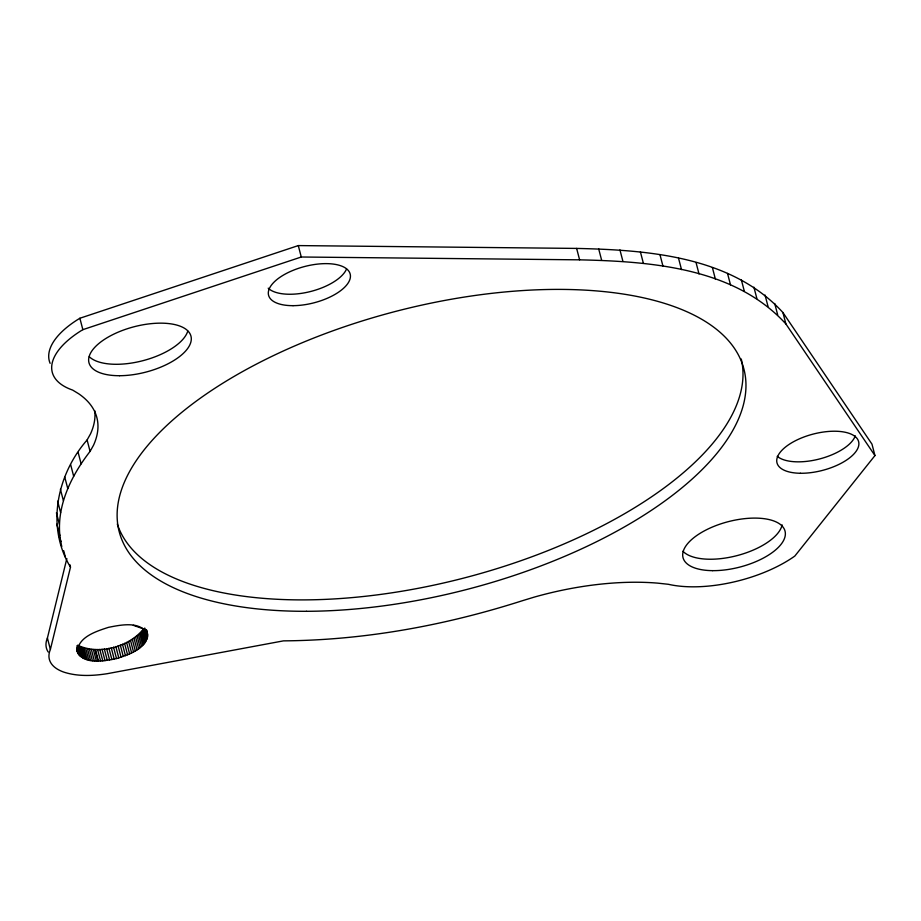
<?xml version="1.0" encoding="UTF-8"?>
<svg xmlns="http://www.w3.org/2000/svg" width="921" height="921" viewBox="0 0 921 921"><rect width="100%" height="100%" fill="white"/><g stroke="black" fill="none" stroke-linecap="round" stroke-linejoin="round"><path stroke-width="1.38" d="M50.125 363.335A90.638 40.305 -14.6 0 1 79.874 318.252L298.289 245.585L576.638 248.417C648.177 250.04 731.539 256.234 782.919 312.53L871.98 444.152L874.95 455.573L794.823 556.054A91.847 40.835 -14.6 0 1 668.381 584.294L657.721 583.143A183.832 81.739 -14.6 0 0 534.41 597.061L521.931 600.86C444.924 625.474 364.428 640.256 283.461 640.866L107.273 673.688C92.986 675.899 77.986 676.647 64.033 672.192A65.207 29 -14.6 0 1 50.379 649.466L70.491 567.152C45.797 526.536 56.975 474.522 87.104 439.973L90.511 433.872A171.882 76.431 -14.6 0 0 94.736 410.662M61.788 546.51C53.234 512.364 69.443 477.861 90.074 451.394L93.493 445.292A171.882 76.431 -14.6 0 0 78.619 393.728L72.632 390.078A90.638 40.305 -14.6 0 1 82.855 329.66L79.874 318.252M76.754 649.535C81.497 665.63 104.073 661.105 116.507 658.55C128.928 654.762 151.861 646.979 146.543 630.022M48.226 652.022A65.207 29 -14.6 0 1 47.408 638.046L66.842 558.529M77.594 645.184C98.938 655.28 128.687 647.141 143.434 629.078L146.416 640.498M82.855 329.66L301.271 257.005L579.608 259.837C651.159 261.46 734.509 267.654 785.889 323.95L874.95 455.573M144.056 629.066L133.303 625.313M147.544 633.832C140.015 620.766 120.743 624.933 108.448 627.351C96.509 631.242 77.663 636.975 77.41 652.068M58.806 535.089L61.039 541.686M782.919 312.53L785.889 323.95M774.722 303.481L777.692 314.901M765.029 295.008L768.01 306.428M753.908 287.156L756.878 298.565M741.382 279.949L744.364 291.358M727.532 273.422L730.503 284.842M712.394 267.597L715.364 279.017M696.034 262.52L699.016 273.94M678.535 258.191L681.517 269.611M659.966 254.633L662.936 266.054M640.406 251.87L643.376 263.291M619.937 249.913L622.918 261.322M598.65 248.751L601.62 260.171M576.638 248.417L579.608 259.837M298.289 245.585L301.271 257.005M146.404 629.791L147.728 634.868M146.439 630.873L147.763 635.939M145.668 629.434L147.648 637.044M144.747 628.03L147.383 638.172M144.332 629.181L146.969 639.324M142.732 630.252L145.702 641.672M141.88 631.426L144.862 642.846M140.89 632.612L143.872 644.032M139.773 633.786L142.743 645.207M138.518 634.96L141.5 646.381M87.104 439.973L90.074 451.394M137.148 636.112L140.119 647.532M135.652 637.24L138.622 648.66M134.04 638.357L137.022 649.777M132.336 639.427L135.306 650.848M130.529 640.475L133.499 651.895M128.629 641.488L131.599 652.908M78.147 452.43L81.117 463.85M126.638 642.455L129.619 653.864M124.588 643.365L127.559 654.785M122.47 644.24L125.44 655.66M120.294 645.045L123.264 656.466M118.072 645.805L121.054 657.226M70.698 464.829L73.668 476.249M115.816 646.496L118.786 657.916M113.536 647.129L116.507 658.55M111.234 647.693L114.204 659.114M64.769 477.124L67.751 488.544M108.92 648.188L111.89 659.597M106.617 648.603L109.587 660.023M104.315 648.96L107.297 660.38M60.406 489.247L63.388 500.667M102.047 649.224L105.017 660.645M99.802 649.432L102.784 660.852M97.603 649.547L100.585 660.967M57.62 501.162L60.602 512.571M95.462 649.593L98.432 661.013M95.047 649.593L98.017 661.013M93.378 649.57L96.348 660.979M56.423 512.801L59.405 524.222M69.835 564.619L70.491 567.152M91.352 649.455L94.333 660.875M56.826 524.13L59.796 535.55M63.699 550.723L65.356 557.067M89.418 649.27L92.388 660.691M87.564 649.006L90.534 660.426M85.803 648.672L88.773 660.092M84.133 648.257L87.115 659.678M82.591 647.774L85.561 659.194M81.152 647.221L84.122 658.642M79.839 646.611L82.809 658.031M78.653 645.92L81.624 657.341M77.928 646.45L80.564 656.592M77.007 645.644L79.655 655.798M76.892 647.325L78.872 654.935M76.915 648.948L78.366 654.209M76.765 649.259L77.755 653.07M47.408 638.046L50.379 649.466M741.267 358.994A322.764 143.515 -14.6 0 1 467.384 577.122A322.764 143.515 -14.6 0 1 117.312 524.037M187.78 331.076A52.693 23.428 -14.6 0 1 142.859 360.698A52.693 23.428 -14.6 0 1 89.256 356.703M782.125 524.878A52.693 23.428 -14.6 0 1 737.56 555.478A52.693 23.428 -14.6 0 1 682.945 551.253M346.538 269.013A42.159 18.742 -14.6 0 1 309.744 291.715A42.159 18.742 -14.6 0 1 268.195 288.169M855.275 435.852A42.159 18.742 -14.6 0 1 819.713 458.923A42.159 18.742 -14.6 0 1 777.232 456.309M306.44 611.302A322.764 143.515 -14.6 0 0 743.915 369.114A322.764 143.515 -14.6 0 0 244.261 370.633A322.764 143.515 -14.6 0 0 306.44 611.302M119.546 375.71A52.693 23.428 -14.6 0 0 190.969 336.177A52.693 23.428 -14.6 0 0 109.392 336.418A52.693 23.428 -14.6 0 0 119.546 375.71M712.658 570.652A52.693 23.428 -14.6 0 0 785.141 531.567A52.693 23.428 -14.6 0 0 704.3 530.899A52.693 23.428 -14.6 0 0 712.658 570.652M293.028 305.668A42.159 18.742 -14.6 0 0 350.176 274.032A42.159 18.742 -14.6 0 0 284.911 274.239A42.159 18.742 -14.6 0 0 293.028 305.668M800.418 473.267A42.159 18.742 -14.6 0 0 858.729 442.149A42.159 18.742 -14.6 0 0 794.293 441.32A42.159 18.742 -14.6 0 0 800.418 473.267"/></g></svg>
